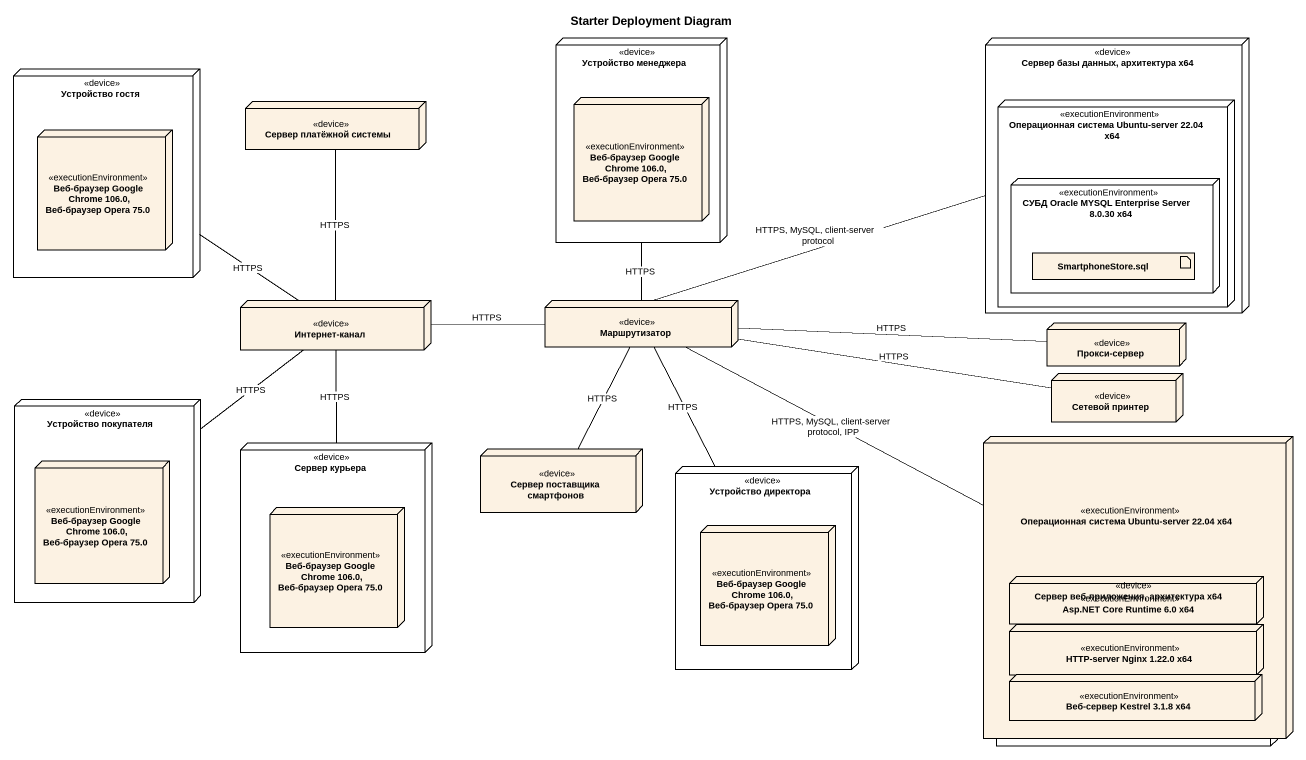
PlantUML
@startuml
title Starter Deployment Diagram
node "Устройство менеджера" as Устройство_менеджера <<device>> {
  node "Веб-браузер Google Chrome 106.0, Веб-браузер Opera 75.0" as Веб_браузер_Google_Chrome <<executionEnvironment>>
}
node "Сервер базы данных, архитектура x64" as Сервер_базы_данных <<device>> {
  node "Операционная система Ubuntu-server 22.04 x64" as Операционная_система_Ubuntu <<executionEnvironment>> {
    node "СУБД Oracle MYSQL Enterprise Server 8.0.30 x64" as СУБД_Oracle_MYSQL <<executionEnvironment>> {
      artifact "SmartphoneStore.sql" as SmartphoneStore_sql
    }
  }
}
node "Устройство гостя" as Устройство_гостя <<device>> {
  node "Веб-браузер Google Chrome 106.0, Веб-браузер Opera 75.0" as Веб_браузер_Google_Chrome_2 <<executionEnvironment>>
}
node "Сервер платёжной системы" as Сервер_платёжной_системы <<device>>
node "Интернет-канал" as Интернет_канал <<device>>
node Маршрутизатор <<device>>
node "Прокси-сервер" as Прокси_сервер <<device>>
node "Сетевой принтер" as Сетевой_принтер <<device>>
node "Устройство покупателя" as Устройство_покупателя <<device>> {
  node "Веб-браузер Google Chrome 106.0, Веб-браузер Opera 75.0" as Веб_браузер_Google_Chrome_3 <<executionEnvironment>>
}
node "Сервер курьера" as Сервер_курьера <<device>> {
  node "Веб-браузер Google Chrome 106.0, Веб-браузер Opera 75.0" as Веб_браузер_Google_Chrome_4 <<executionEnvironment>>
}
node "Сервер поставщика смартфонов" as Сервер_поставщика_смартфонов <<device>>
node "Устройство директора" as Устройство_директора <<device>> {
  node "Веб-браузер Google Chrome 106.0, Веб-браузер Opera 75.0" as Веб_браузер_Google_Chrome_5 <<executionEnvironment>>
}
node "Сервер веб-приложения, архитектура x64" as Сервер_веб_приложения <<device>>
node "Операционная система Ubuntu-server 22.04 x64" as Операционная_система_Ubuntu_2 <<executionEnvironment>> {
  node "Asp.NET Core Runtime 6.0 x64" as Asp_NET_Core_Runtime_6_0_x64 <<executionEnvironment>>
  node "HTTP-server Nginx 1.22.0 x64" as HTTP_server_Nginx_1_22_0_x64 <<executionEnvironment>>
  node "Веб-сервер Kestrel 3.1.8 x64" as Веб_сервер_Kestrel_3_1_8_x64 <<executionEnvironment>>
}
Интернет_канал -up- Устройство_гостя : HTTPS
Интернет_канал -up- Сервер_платёжной_системы : HTTPS
Интернет_канал -right- Маршрутизатор : HTTPS
Интернет_канал -- Устройство_покупателя : HTTPS
Интернет_канал -- Сервер_курьера : HTTPS
Маршрутизатор -up- Устройство_менеджера : HTTPS
Маршрутизатор -right- Сервер_базы_данных : HTTPS, MySQL, client-server protocol
Маршрутизатор -right- Прокси_сервер : HTTPS
Маршрутизатор -right- Сетевой_принтер : HTTPS
Маршрутизатор -- Сервер_поставщика_смартфонов : HTTPS
Маршрутизатор -- Устройство_директора : HTTPS
Маршрутизатор -right- Сервер_веб_приложения : HTTPS, MySQL, client-server protocol, IPP
@enduml
